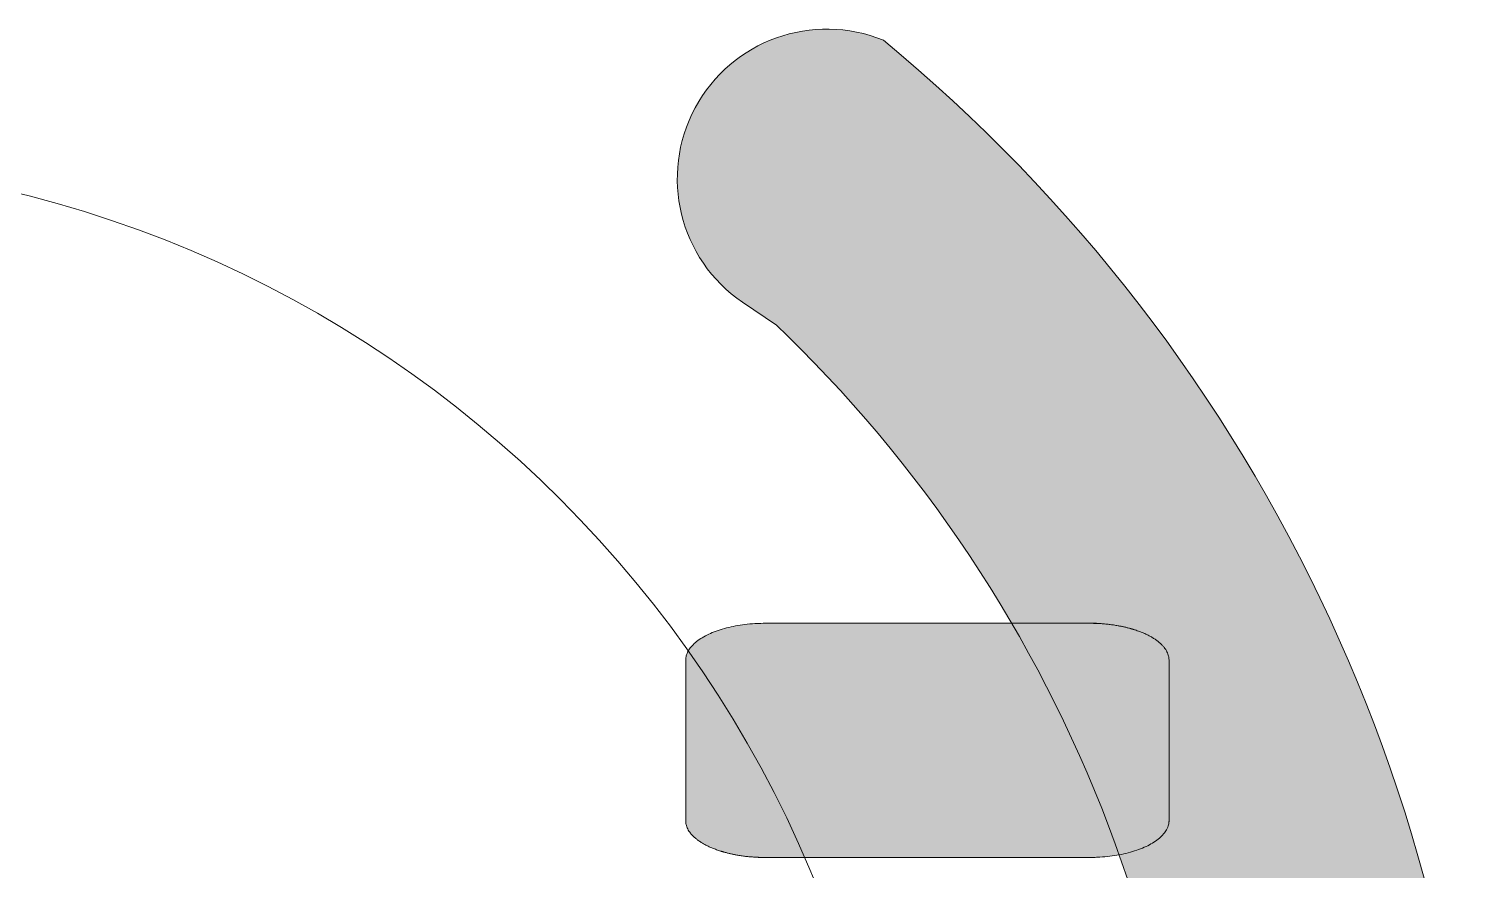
# Model space of a CAD drawing. Header units: metres. Extents: x 512 to 829, y -209 to 245.
# Drawn here: x 728.9843 to 729.2398, y -76.4949 to -76.347 of the extents above; entities that cross this region are included whole.
import ezdxf

# ---------------------------------------------------------------- set-up
doc = ezdxf.new("R2010")
doc.units = ezdxf.units.M
doc.header["$LTSCALE"] = 0.508
doc.layers.add('None', color=7, linetype='Continuous', lineweight=5)

msp = doc.modelspace()

# ---------------------------------------------------------------- hatches: boundary and pattern name
at = {"layer": 'None', "linetype": 'Continuous', "lineweight": 0}
h = msp.add_hatch(color=253, dxfattribs=at)
edge = h.paths.add_edge_path()
edge.add_arc((729.1245898182173, -76.3733199384825), 0.02631001257014599, 151.7176080550565, 235.6582726372639, ccw=False)
edge.add_arc((729.1245866397264, -76.37332192253189), 0.02630815379662751, 67.76075311907198, 151.7105229499699, ccw=False)
edge.add_line((729.1345436158067, -76.3489707914797), (729.1376486158067, -76.3515717914797))
edge.add_line((729.1376486158067, -76.35157179147961), (729.1407176158067, -76.35421579147962))
edge.add_line((729.1407176158067, -76.35421579147965), (729.1437466158067, -76.35690079147965))
edge.add_line((729.1437466158067, -76.35690079147969), (729.1467326158066, -76.3596227914797))
edge.add_line((729.1467326158066, -76.35962279147964), (729.1496896158067, -76.36239279147964))
edge.add_line((729.1496896158067, -76.36239279147969), (729.1526066158067, -76.3652057914797))
edge.add_line((729.1526066158067, -76.36520579147964), (729.1554786158067, -76.36805279147964))
edge.add_line((729.1554786158067, -76.36805279147961), (729.1583156158067, -76.37094479147962))
edge.add_line((729.1583156158067, -76.3709447914797), (729.1611086158067, -76.3738737914797))
edge.add_line((729.1611086158066, -76.3738737914797), (729.1638566158066, -76.37683579147969))
edge.add_line((729.1638566158067, -76.3768357914796), (729.1665706158067, -76.37984479147961))
edge.add_line((729.1665706158067, -76.37984479147963), (729.1692426158066, -76.38289279147962))
edge.add_line((729.1692426158066, -76.38289279147966), (729.1718656158066, -76.38596879147966))
edge.add_line((729.1718656158066, -76.38596879147963), (729.1744476158066, -76.38908579147963))
edge.add_line((729.1744476158067, -76.38908579147972), (729.1769886158066, -76.39224079147974))
edge.add_line((729.1769886158066, -76.39224079147971), (729.1794856158066, -76.3954327914797))
edge.add_line((729.1794856158067, -76.39543279147972), (729.1819306158067, -76.39864979147973))
edge.add_line((729.1819306158067, -76.39864979147967), (729.1843366158066, -76.40190679147966))
edge.add_line((729.1843366158066, -76.40190679147963), (729.1866976158066, -76.40520079147963))
edge.add_line((729.1866976158067, -76.40520079147961), (729.1890126158066, -76.4085257914796))
edge.add_line((729.1890126158066, -76.40852579147963), (729.1912776158066, -76.41188179147963))
edge.add_line((729.1912776158067, -76.41188179147969), (729.1934946158067, -76.41526479147969))
edge.add_line((729.1934946158067, -76.41526479147967), (729.1956656158067, -76.41868079147967))
edge.add_line((729.1956656158067, -76.41868079147969), (729.1977866158066, -76.4221217914797))
edge.add_line((729.1977866158066, -76.42212179147964), (729.1998656158066, -76.42560479147963))
edge.add_line((729.1998656158066, -76.42560479147971), (729.2018896158066, -76.42910679147973))
edge.add_line((729.2018896158066, -76.42910679147963), (729.2038686158066, -76.43264079147963))
edge.add_line((729.2038686158066, -76.43264079147968), (729.2057976158067, -76.43620679147969))
edge.add_line((729.2057976158067, -76.43620679147966), (729.2076716158067, -76.43978679147965))
edge.add_line((729.2076716158067, -76.43978679147972), (729.2094966158066, -76.44339479147973))
edge.add_line((729.2094966158066, -76.4433947914797), (729.2112756158066, -76.44703679147969))
edge.add_line((729.2112756158067, -76.44703679147972), (729.2130016158067, -76.45070179147973))
edge.add_line((729.2130016158067, -76.45070179147967), (729.2146756158066, -76.45438579147967))
edge.add_line((729.2146756158066, -76.4543857914797), (729.2162956158066, -76.4580917914797))
edge.add_line((729.2162956158066, -76.45809179147966), (729.2178656158067, -76.46181979147966))
edge.add_line((729.2178656158067, -76.46181979147968), (729.2193876158067, -76.46558179147968))
edge.add_line((729.2193876158067, -76.46558179147962), (729.2208526158067, -76.46935679147961))
edge.add_line((729.2208526158066, -76.46935679147964), (729.2222636158066, -76.47314579147965))
edge.add_line((729.2222636158067, -76.47314579147962), (729.2236246158067, -76.47696279147962))
edge.add_line((729.2236246158067, -76.47696279147965), (729.2249316158067, -76.48079679147966))
edge.add_line((729.2249316158067, -76.48079679147963), (729.2261806158067, -76.48463979147962))
edge.add_line((729.2261806158067, -76.48463979147971), (729.2273816158067, -76.48851079147971))
edge.add_line((729.2273816158066, -76.48851079147971), (729.2285246158066, -76.49239479147971))
edge.add_line((729.2285246158067, -76.49239479147968), (729.2296146158067, -76.49629079147968))
edge.add_line((729.2296146158067, -76.49629079147962), (729.2306506158067, -76.50020979147963))
edge.add_line((729.2306506158067, -76.50020979147962), (729.2316296158067, -76.50413079147962))
edge.add_line((729.2316296158067, -76.50413079147972), (729.2325546158067, -76.50806979147973))
edge.add_line((729.2325546158066, -76.50806979147967), (729.2334266158066, -76.51202879147968))
edge.add_line((729.2334266158067, -76.51202879147968), (729.2342396158067, -76.51598779147966))
edge.add_line((729.2342396158067, -76.51598779147969), (729.2349996158067, -76.5199637914797))
edge.add_line((729.2349996158066, -76.51996379147965), (729.2357046158066, -76.52395779147965))
edge.add_line((729.2357046158066, -76.52395779147969), (729.2363516158066, -76.5279497914797))
edge.add_line((729.2363516158066, -76.52794979147973), (729.2369446158066, -76.53195679147973))
edge.add_line((729.2369446158067, -76.53195679147973), (729.2374796158067, -76.53596679147972))
edge.add_line((729.2374796158067, -76.53596679147972), (729.2379606158067, -76.53999079147972))
edge.add_line((729.2379606158066, -76.53999079147968), (729.2383836158066, -76.54401979147968))
edge.add_line((729.2383836158067, -76.54401979147963), (729.2387516158067, -76.54804879147963))
edge.add_line((729.2387516158067, -76.54804879147969), (729.2390616158067, -76.5520817914797))
edge.add_line((729.2390616158067, -76.55208179147962), (729.2393166158067, -76.55612679147961))
edge.add_line((729.2393166158066, -76.55612679147964), (729.2395136158066, -76.56017379147963))
edge.add_line((729.2395136158067, -76.56017379147966), (729.2396546158067, -76.56420779147965))
edge.add_line((729.2396546158067, -76.5642077914797), (729.2397406158067, -76.56825779147971))
edge.add_line((729.2397406158067, -76.56825779147971), (729.2397686158067, -76.57230879147971))
edge.add_line((729.2397686158066, -76.57230879147971), (729.2397406158066, -76.5763597914797))
edge.add_line((729.2397406158067, -76.57635979147972), (729.2396546158067, -76.58040879147971))
edge.add_line((729.2396546158067, -76.58040879147961), (729.2395136158067, -76.58444379147963))
edge.add_line((729.2395136158067, -76.58444379147966), (729.2393166158067, -76.58849079147964))
edge.add_line((729.2393166158066, -76.58849079147967), (729.2390616158066, -76.59253379147967))
edge.add_line((729.2390616158067, -76.5925337914797), (729.2387516158067, -76.5965687914797))
edge.add_line((729.2387516158067, -76.59656879147974), (729.2383836158067, -76.60059779147974))
edge.add_line((729.2383836158067, -76.60059779147969), (729.2379606158067, -76.60462379147968))
edge.add_line((729.2379606158066, -76.60462379147964), (729.2374806158066, -76.60864979147964))
edge.add_line((729.2374806158067, -76.6086497914797), (729.2369436158067, -76.61266379147972))
edge.add_line((729.2369436158067, -76.61266379147969), (729.2363526158067, -76.6166587914797))
edge.add_line((729.2363526158067, -76.61665879147972), (729.2357056158068, -76.62065579147972))
edge.add_line((729.2357056158066, -76.62065579147963), (729.2349996158066, -76.62465279147962))
edge.add_line((729.2349996158066, -76.62465279147966), (729.2342396158066, -76.62862979147968))
edge.add_line((729.2342396158067, -76.62862979147974), (729.2334256158067, -76.63258979147973))
edge.add_line((729.2334256158067, -76.63258979147963), (729.2325566158067, -76.63653879147964))
edge.add_line((729.2325566158066, -76.63653879147967), (729.2316306158067, -76.64048679147966))
edge.add_line((729.2316306158067, -76.6404867914797), (729.2306486158067, -76.6444157914797))
edge.add_line((729.2306486158067, -76.64441579147967), (729.2296146158067, -76.64832579147968))
edge.add_line((729.2296146158067, -76.64832579147969), (729.2285246158067, -76.65222179147969))
edge.add_line((729.2285246158067, -76.65222179147963), (729.2273816158067, -76.65610579147963))
edge.add_line((729.2273816158066, -76.65610579147972), (729.2261806158066, -76.65997679147972))
edge.add_line((729.2261806158067, -76.65997679147972), (729.2249316158067, -76.66381979147971))
edge.add_line((729.2249316158067, -76.66381979147968), (729.2236246158067, -76.66765379147968))
edge.add_line((729.2236246158067, -76.66765379147967), (729.2222656158067, -76.67146679147967))
edge.add_line((729.2222656158067, -76.6714667914797), (729.2208536158067, -76.67525979147969))
edge.add_line((729.2208536158066, -76.67525979147968), (729.2193856158066, -76.67903979147968))
edge.add_line((729.2193856158067, -76.67903979147968), (729.2178686158067, -76.6827887914797))
edge.add_line((729.2178686158067, -76.68278879147965), (729.2163006158066, -76.68651479147965))
edge.add_line((729.2163006158066, -76.68651479147968), (729.2146776158066, -76.69022679147969))
edge.add_line((729.2146776158066, -76.69022679147963), (729.2130036158067, -76.69391079147962))
edge.add_line((729.2130036158067, -76.69391079147965), (729.2112776158067, -76.69757579147966))
edge.add_line((729.2112776158067, -76.69757579147972), (729.2094976158066, -76.70121879147972))
edge.add_line((729.2094976158066, -76.70121879147973), (729.2076756158067, -76.70482279147974))
edge.add_line((729.2076756158067, -76.70482279147973), (729.2057956158067, -76.70841479147973))
edge.add_line((729.2057956158067, -76.70841479147964), (729.2038636158067, -76.71198279147964))
edge.add_line((729.2038636158067, -76.71198279147973), (729.2018896158066, -76.71550879147972))
edge.add_line((729.2018896158066, -76.71550879147969), (729.1998686158066, -76.7190047914797))
edge.add_line((729.1998686158066, -76.71900479147973), (729.1977906158066, -76.72248779147972))
edge.add_line((729.1977906158066, -76.7224877914797), (729.1956666158067, -76.72593479147969))
edge.add_line((729.1956666158067, -76.72593479147963), (729.1934956158067, -76.72935079147963))
edge.add_line((729.1934956158067, -76.72935079147965), (729.1912756158067, -76.73273879147965))
edge.add_line((729.1912756158067, -76.73273879147973), (729.1890096158068, -76.73609379147973))
edge.add_line((729.1890096158066, -76.73609379147968), (729.1866986158067, -76.73941279147968))
edge.add_line((729.1866986158067, -76.73941279147971), (729.1843416158067, -76.7427017914797))
edge.add_line((729.1843416158067, -76.7427017914797), (729.1819366158068, -76.74595879147972))
edge.add_line((729.1819366158066, -76.74595879147967), (729.1794886158067, -76.74917979147966))
edge.add_line((729.1794886158067, -76.74917979147972), (729.1769886158066, -76.75237579147972))
edge.add_line((729.1769886158066, -76.75237579147972), (729.1744516158067, -76.75552479147971))
edge.add_line((729.1744516158067, -76.75552479147973), (729.1718726158067, -76.75863879147974))
edge.add_line((729.1718726158067, -76.75863879147971), (729.1692426158068, -76.76172379147971))
edge.add_line((729.1692426158066, -76.76172379147965), (729.1665746158067, -76.76476679147964))
edge.add_line((729.1665746158067, -76.7647667914797), (729.1638636158067, -76.7677717914797))
edge.add_line((729.1638636158067, -76.76777179147973), (729.1611106158067, -76.77073979147973))
edge.add_line((729.1611106158067, -76.77073979147963), (729.1583166158067, -76.77366979147963))
edge.add_line((729.1583166158066, -76.77366979147973), (729.1554796158066, -76.77656179147972))
edge.add_line((729.1554796158066, -76.77656179147971), (729.1526076158066, -76.77940879147971))
edge.add_line((729.1526076158067, -76.77940879147968), (729.1496906158067, -76.78222179147969))
edge.add_line((729.1496906158067, -76.78222179147963), (729.1467336158066, -76.78499179147963))
edge.add_line((729.1467336158066, -76.78499179147968), (729.1437516158067, -76.78771079147968))
edge.add_line((729.1437516158067, -76.78771079147964), (729.1407196158067, -76.79039879147963))
edge.add_line((729.1407196158067, -76.79039879147967), (729.1376476158067, -76.79304479147967))
edge.add_line((729.1376476158066, -76.7930447914797), (729.1345496158066, -76.7956397914797))
edge.add_arc((729.1245922515816, -76.7712897423529), 0.0263072992682369, -151.712197249506, -67.75907881954078, ccw=False)
edge.add_arc((729.1245924662818, -76.77128982811041), 0.02630744768851916, 124.33670262321169, 208.2874166844701, ccw=False)
edge.add_line((729.1097536158067, -76.74956679147965), (729.1157246158067, -76.74618479147966))
edge.add_line((729.1157246158067, -76.74618479147966), (729.1150106158067, -76.74619679147966))
edge.add_line((729.1150106158067, -76.74619679147963), (729.1152436158067, -76.74597879147963))
edge.add_line((729.1152436158067, -76.74597879147973), (729.1176516158066, -76.74365679147974))
edge.add_line((729.1176516158066, -76.74365679147968), (729.1200306158066, -76.74129779147968))
edge.add_line((729.1200306158066, -76.74129779147972), (729.1223756158066, -76.73890779147973))
edge.add_line((729.1223756158066, -76.73890779147973), (729.1246876158066, -76.73648379147974))
edge.add_line((729.1246876158067, -76.73648379147971), (729.1269706158067, -76.73402279147972))
edge.add_line((729.1269706158066, -76.73402279147967), (729.1292126158066, -76.73153779147967))
edge.add_line((729.1292126158066, -76.7315377914797), (729.1314176158066, -76.7290217914797))
edge.add_line((729.1314176158066, -76.72902179147968), (729.1335916158066, -76.72647179147968))
edge.add_line((729.1335916158066, -76.72647179147964), (729.1357276158066, -76.72389279147964))
edge.add_line((729.1357276158067, -76.72389279147967), (729.1378276158067, -76.72128679147967))
edge.add_line((729.1378276158067, -76.72128679147966), (729.1398916158067, -76.71864779147967))
edge.add_line((729.1398916158066, -76.71864779147973), (729.1419196158066, -76.71597979147973))
edge.add_line((729.1419196158066, -76.71597979147964), (729.1439076158066, -76.71328779147964))
edge.add_line((729.1439076158067, -76.71328779147973), (729.1458596158067, -76.71056379147973))
edge.add_line((729.1458596158067, -76.71056379147967), (729.1477736158067, -76.70781379147968))
edge.add_line((729.1477736158066, -76.70781379147968), (729.1496456158067, -76.70504279147967))
edge.add_line((729.1496456158067, -76.70504279147963), (729.1514836158067, -76.70223779147963))
edge.add_line((729.1514836158067, -76.70223779147966), (729.1532816158067, -76.69940879147967))
edge.add_line((729.1532816158067, -76.69940879147964), (729.1550356158067, -76.69656279147964))
edge.add_line((729.1550356158067, -76.69656279147966), (729.1567536158067, -76.69368279147967))
edge.add_line((729.1567536158067, -76.69368279147966), (729.1584296158067, -76.69078279147965))
edge.add_line((729.1584296158067, -76.6907827914797), (729.1600636158066, -76.6878647914797))
edge.add_line((729.1600636158066, -76.68786479147968), (729.1616596158066, -76.6849167914797))
edge.add_line((729.1616596158067, -76.68491679147974), (729.1632126158066, -76.68194979147972))
edge.add_line((729.1632126158066, -76.68194979147972), (729.1647226158066, -76.67896379147972))
edge.add_line((729.1647226158067, -76.67896379147965), (729.1661956158067, -76.67594779147966))
edge.add_line((729.1661956158066, -76.67594779147964), (729.1676236158066, -76.67291579147964))
edge.add_line((729.1676236158066, -76.67291579147968), (729.1690086158067, -76.66986779147969))
edge.add_line((729.1690086158067, -76.66986779147965), (729.1703496158067, -76.66680179147964))
edge.add_line((729.1703496158067, -76.66680179147966), (729.1716486158067, -76.66371379147965))
edge.add_line((729.1716486158067, -76.66371379147972), (729.1729046158067, -76.66061079147974))
edge.add_line((729.1729046158066, -76.66061079147971), (729.1741176158066, -76.6574867914797))
edge.add_line((729.1741176158066, -76.65748679147964), (729.1752846158066, -76.65435079147964))
edge.add_line((729.1752846158066, -76.65435079147971), (729.1764106158066, -76.65119279147972))
edge.add_line((729.1764106158066, -76.65119279147973), (729.1774906158066, -76.64802479147973))
edge.add_line((729.1774906158066, -76.64802479147966), (729.1785256158066, -76.64484079147967))
edge.add_line((729.1785256158066, -76.64484079147974), (729.1795186158066, -76.64163879147974))
edge.add_line((729.1795186158066, -76.64163879147964), (729.1804636158066, -76.63842779147964))
edge.add_line((729.1804636158066, -76.63842779147967), (729.1813676158066, -76.63519779147967))
edge.add_line((729.1813676158067, -76.63519779147964), (729.1822236158067, -76.63196179147964))
edge.add_line((729.1822236158066, -76.63196179147963), (729.1830346158066, -76.62871579147964))
edge.add_line((729.1830346158067, -76.62871579147964), (729.1837986158067, -76.62545679147962))
edge.add_line((729.1837986158066, -76.62545679147968), (729.1845196158066, -76.62218279147969))
edge.add_line((729.1845196158067, -76.62218279147964), (729.1851936158067, -76.61890279147963))
edge.add_line((729.1851936158066, -76.61890279147963), (729.1858226158066, -76.61561179147964))
edge.add_line((729.1858226158066, -76.61561179147964), (729.1864056158066, -76.61231179147964))
edge.add_line((729.1864056158066, -76.61231179147967), (729.1869406158066, -76.60900479147969))
edge.add_line((729.1869406158066, -76.60900479147972), (729.1874316158066, -76.60568979147972))
edge.add_line((729.1874316158066, -76.60568979147968), (729.1878746158067, -76.60237479147968))
edge.add_line((729.1878746158067, -76.60237479147963), (729.1882706158067, -76.59905179147964))
edge.add_line((729.1882706158067, -76.59905179147972), (729.1886216158067, -76.59571079147972))
edge.add_line((729.1886216158067, -76.59571079147963), (729.1889266158067, -76.59237979147964))
edge.add_line((729.1889266158066, -76.59237979147963), (729.1891826158067, -76.58904479147962))
edge.add_line((729.1891826158067, -76.58904479147964), (729.1893936158067, -76.58570179147964))
edge.add_line((729.1893936158067, -76.58570179147966), (729.1895556158067, -76.58235479147967))
edge.add_line((729.1895556158066, -76.5823547914797), (729.1896736158067, -76.57900479147969))
edge.add_line((729.1896736158067, -76.57900479147963), (729.1897446158067, -76.57565579147963))
edge.add_line((729.1897446158066, -76.57565579147968), (729.1897676158067, -76.57230879147968))
edge.add_line((729.1897676158067, -76.57230879147971), (729.1897446158066, -76.56896179147971))
edge.add_line((729.1897446158066, -76.56896179147964), (729.1896736158066, -76.56561179147965))
edge.add_line((729.1896736158067, -76.56561179147968), (729.1895556158066, -76.56226279147968))
edge.add_line((729.1895556158066, -76.56226279147972), (729.1893936158066, -76.55891579147972))
edge.add_line((729.1893936158067, -76.55891579147965), (729.1891826158067, -76.55557079147965))
edge.add_line((729.1891826158067, -76.55557079147968), (729.1889266158066, -76.55223879147968))
edge.add_line((729.1889266158066, -76.55223879147968), (729.1886216158066, -76.54890479147969))
edge.add_line((729.1886216158067, -76.54890479147969), (729.1882716158067, -76.5455687914797))
edge.add_line((729.1882716158067, -76.5455687914797), (729.1878736158067, -76.5422407914797))
edge.add_line((729.1878736158067, -76.54224079147968), (729.1874306158066, -76.53892279147968))
edge.add_line((729.1874306158066, -76.53892279147965), (729.1869406158066, -76.53560979147964))
edge.add_line((729.1869406158066, -76.53560979147971), (729.1864046158066, -76.53230379147972))
edge.add_line((729.1864046158066, -76.53230379147965), (729.1858226158066, -76.52900379147965))
edge.add_line((729.1858226158066, -76.52900379147968), (729.1851926158066, -76.5257107914797))
edge.add_line((729.1851926158066, -76.5257107914797), (729.1845206158066, -76.5224357914797))
edge.add_line((729.1845206158067, -76.52243579147967), (729.1837996158067, -76.51916279147966))
edge.add_line((729.1837996158067, -76.51916279147963), (729.1830336158067, -76.51590279147963))
edge.add_line((729.1830336158066, -76.51590279147968), (729.1822236158066, -76.51265579147967))
edge.add_line((729.1822236158066, -76.51265579147969), (729.1813666158066, -76.50941679147968))
edge.add_line((729.1813666158066, -76.50941679147968), (729.1804636158066, -76.50618879147967))
edge.add_line((729.1804636158066, -76.50618879147964), (729.1795186158066, -76.50297779147965))
edge.add_line((729.1795186158066, -76.50297779147968), (729.1785256158066, -76.49977579147968))
edge.add_line((729.1785256158066, -76.49977579147969), (729.1774906158066, -76.4965917914797))
edge.add_line((729.1774906158066, -76.49659179147966), (729.1764116158066, -76.49342679147966))
edge.add_line((729.1764116158066, -76.49342679147969), (729.1752856158066, -76.4902677914797))
edge.add_line((729.1752856158066, -76.49026779147971), (729.1741156158066, -76.48712679147971))
edge.add_line((729.1741156158066, -76.48712679147968), (729.1729036158066, -76.48400379147967))
edge.add_line((729.1729036158067, -76.48400379147972), (729.1716476158067, -76.48089979147973))
edge.add_line((729.1716476158067, -76.48089979147971), (729.1703466158067, -76.47780879147972))
edge.add_line((729.1703466158067, -76.47780879147967), (729.1690056158067, -76.47474279147967))
edge.add_line((729.1690056158067, -76.47474279147968), (729.1676216158066, -76.47169679147969))
edge.add_line((729.1676216158066, -76.47169679147964), (729.1661926158066, -76.46866179147963))
edge.add_line((729.1661926158066, -76.46866179147969), (729.1647226158066, -76.4656527914797))
edge.add_line((729.1647226158067, -76.46565279147967), (729.1632116158066, -76.46266579147967))
edge.add_line((729.1632116158066, -76.46266579147971), (729.1616576158066, -76.4596967914797))
edge.add_line((729.1616576158067, -76.4596967914797), (729.1600646158067, -76.45675179147972))
edge.add_line((729.1600646158066, -76.45675179147963), (729.1584296158067, -76.45383279147963))
edge.add_line((729.1584296158067, -76.45383279147961), (729.1567516158067, -76.45092879147961))
edge.add_line((729.1567516158067, -76.45092879147967), (729.1550356158067, -76.44805479147968))
edge.add_line((729.1550356158067, -76.44805479147965), (729.1532826158067, -76.44520979147964))
edge.add_line((729.1532826158067, -76.44520979147967), (729.1514836158067, -76.44237879147965))
edge.add_line((729.1514836158067, -76.44237879147965), (729.1496436158067, -76.43957179147965))
edge.add_line((729.1496436158067, -76.4395717914797), (729.1477716158066, -76.4367977914797))
edge.add_line((729.1477716158066, -76.43679779147965), (729.1458596158067, -76.43405079147965))
edge.add_line((729.1458596158067, -76.43405079147965), (729.1439066158067, -76.43132679147965))
edge.add_line((729.1439066158067, -76.4313267914797), (729.1419166158067, -76.4286327914797))
edge.add_line((729.1419166158066, -76.42863279147969), (729.1398886158066, -76.42596479147969))
edge.add_line((729.1398886158066, -76.42596479147971), (729.1378256158066, -76.42332679147972))
edge.add_line((729.1378256158066, -76.42332679147967), (729.1357226158066, -76.42071679147966))
edge.add_line((729.1357226158067, -76.42071679147966), (729.1335886158067, -76.41813979147966))
edge.add_line((729.1335886158066, -76.41813979147969), (729.1314186158066, -76.41559579147969))
edge.add_line((729.1314186158066, -76.41559579147963), (729.1292056158067, -76.41307079147963))
edge.add_line((729.1292056158067, -76.41307079147964), (729.1269636158066, -76.41058479147965))
edge.add_line((729.1269636158066, -76.41058479147966), (729.1246866158066, -76.40813079147966))
edge.add_line((729.1246866158067, -76.40813079147972), (729.1223746158067, -76.40570679147973))
edge.add_line((729.1223746158066, -76.4057067914797), (729.1200296158066, -76.40331679147971))
edge.add_line((729.1200296158066, -76.40331679147971), (729.1176506158066, -76.4009577914797))
edge.add_line((729.1176506158066, -76.40095779147964), (729.1156956158067, -76.39907279147965))
edge.add_line((729.1156956158067, -76.39907279147963), (729.1097476158067, -76.39504379147962))
edge.add_line((729.1097476158067, -76.39504379147968), (729.1097476158067, -76.39504379147968))
for color, points in [(9, [(729.1353446158066, -76.3596407914797), (729.1368328970567, -76.36150114304212), (729.1382977408067, -76.36333219772962), (729.1397391470566, -76.3651339555422), (729.1411571158067, -76.36690641647965), (729.1425516470566, -76.36864958054218), (729.1439227408066, -76.37036344772969), (729.1452703970567, -76.37204801804216), (729.1465946158066, -76.37370329147961), (729.1478953970567, -76.37532926804215), (729.1491727408066, -76.37692594772966), (729.1504266470566, -76.37849333054214), (729.1516571158066, -76.38003141647971), (729.1528641470567, -76.38154020554214), (729.1540477408066, -76.38301969772965), (729.1552078970567, -76.38446989304214), (729.1563446158067, -76.38589079147971), (729.1574578970567, -76.38728239304214), (729.1585477408066, -76.38864469772966), (729.1596141470567, -76.38997770554215), (729.1606571158067, -76.39128141647961), (729.1616766470567, -76.39255583054216), (729.1626727408067, -76.39380094772969), (729.1636453970567, -76.39501676804218), (729.1645946158067, -76.39620329147965), (729.1655203970566, -76.3973605180422), (729.1664227408066, -76.39848844772962), (729.1673016470567, -76.39958708054212), (729.1681571158067, -76.4006564164797), (729.1689891470567, -76.40169645554215), (729.1697977408066, -76.40270719772968), (729.1705828970566, -76.40368864304219), (729.1713446158067, -76.40464079147966), (729.1720828970566, -76.40556364304211), (729.1727977408067, -76.40645719772965), (729.1734891470567, -76.40732145554216), (729.1741571158067, -76.40815641647964), (729.1748016470567, -76.40896208054221), (729.1754227408067, -76.40973844772964), (729.1760203970566, -76.41048551804215), (729.1765946158066, -76.41120329147964), (729.1771453970566, -76.41189176804221), (729.1776727408067, -76.41255094772964), (729.1781766470567, -76.41318083054216), (729.1786571158067, -76.41378141647965), (729.1791141470567, -76.41435270554211), (729.1795477408067, -76.41489469772966), (729.1799578970566, -76.41540739304219), (729.1803446158067, -76.41589079147968), (729.1807078970567, -76.41634489304215), (729.1810477408067, -76.4167696977297), (729.1813641470567, -76.41716520554212), (729.1816571158066, -76.41753141647962), (729.1819266470567, -76.4178683305422), (729.1821727408067, -76.41817594772965), (729.1823953970567, -76.41845426804218), (729.1825946158067, -76.41870329147969), (729.1827703970566, -76.41892301804216), (729.1829227408067, -76.41911344772961), (729.1830516470567, -76.41927458054215), (729.1831571158067, -76.41940641647966), (729.1832391470566, -76.41950895554214), (729.1832977408067, -76.41958219772971), (729.1833328970566, -76.41962614304214), (729.1833446158066, -76.41964079147965), (729.1833494986191, -76.4196527543703), (729.1833641470566, -76.41968864304215), (729.1833885611192, -76.4197484574953), (729.1834227408067, -76.41983219772965), (729.1834666861191, -76.4199398637453), (729.1835203970567, -76.42007145554214), (729.1835838736191, -76.4202269731203), (729.1836571158067, -76.42040641647964), (729.1837401236191, -76.42060978562029), (729.1838328970566, -76.42083708054213), (729.1839354361191, -76.42108830124528), (729.1840477408067, -76.42136344772962), (729.1841698111192, -76.42166251999527), (729.1843016470566, -76.42198551804222), (729.1844432486191, -76.42233244187025), (729.1845946158066, -76.4227032914797), (729.1847557486192, -76.42309806687024), (729.1849266470566, -76.42351676804219), (729.1851073111192, -76.42395939499534), (729.1852977408066, -76.42442594772967), (729.1854979361192, -76.42491642624532), (729.1857078970567, -76.42543083054215), (729.1859276236191, -76.4259691606203), (729.1861571158066, -76.42653141647963), (729.1863963736191, -76.42711759812028), (729.1866453970566, -76.42772770554222), (729.1869041861191, -76.42836173874525), (729.1871727408067, -76.4290196977297), (729.1874510611192, -76.42970158249534), (729.1877391470566, -76.43040739304217), (729.1880369986192, -76.43113712937031), (729.1883446158066, -76.43189079147965), (729.1886619986192, -76.43266837937028), (729.1889891470566, -76.43346989304212), (729.1893260611191, -76.43429533249525), (729.1896727408066, -76.4351446977297), (729.1900291861192, -76.43601798874533), (729.1903953970567, -76.43691520554216), (729.1907713736191, -76.4378363481203), (729.1911571158066, -76.43878141647963), (729.1915526236191, -76.43975041062026), (729.1919578970567, -76.4407433305422), (729.1923729361191, -76.44176017624534), (729.1927977408067, -76.44280094772967), (729.1932323111191, -76.4438656449953), (729.1936766470567, -76.44495426804212), (729.1941307486192, -76.44606681687026), (729.1945946158066, -76.4472032914797), (729.1950682486191, -76.44836369187033), (729.1955516470566, -76.44954801804215), (729.1960448111191, -76.45075626999528), (729.1965477408066, -76.45198844772972), (729.1970604361192, -76.45324455124535), (729.1975828970567, -76.45452458054217), (729.1981151236191, -76.4558285356203), (729.1986571158067, -76.45715641647962), (729.1992088736191, -76.45850822312025), (729.1997703970567, -76.45988395554218), (729.2003416861191, -76.46128361374531), (729.2009227408066, -76.46270719772963), (729.2015135611191, -76.46415470749525), (729.2021141470567, -76.46562614304219), (729.2027244986192, -76.46712150437031), (729.2033446158066, -76.46864079147963), (729.203966734459, -76.47016724643572), (729.204583090416, -76.47168411130394), (729.2051936836777, -76.47319138608418), (729.2057985142442, -76.47468907077655), (729.2063975821153, -76.47617716538105), (729.206990887291, -76.47765566989767), (729.2075784297715, -76.47912458432631), (729.2081602095567, -76.4805839086672), (729.2087362266465, -76.4820336429201), (729.209306481041, -76.48347378708513), (729.2098709727403, -76.48490434116229), (729.2104297017441, -76.48632530515158), (729.2109826680528, -76.48773667905289), (729.211529871666, -76.48913846286644), (729.212071312584, -76.490530656592), (729.2126069908066, -76.4919132602297), (729.2131369063341, -76.49328627377952), (729.213661059166, -76.49464969724136), (729.2141794493027, -76.49600353061544), (729.2146920767442, -76.49734777390154), (729.2151989414903, -76.49868242709977), (729.215700043541, -76.50000749021012), (729.2161953828966, -76.50132296323261), (729.2166849595567, -76.50262884616711), (729.2171687735215, -76.50392513901386), (729.217646824791, -76.50521184177262), (729.2181191133652, -76.50648895444351), (729.2185856392441, -76.50775647702653), (729.2190464024277, -76.50901440952168), (729.2195014029161, -76.51026275192885), (729.219950640709, -76.51150150424826), (729.2203941158067, -76.51273066647968), (729.220831828209, -76.51395023862324), (729.2212637779161, -76.51516022067892), (729.2216899649278, -76.51636061264662), (729.2221103892441, -76.51755141452657), (729.2225250508652, -76.51873262631852), (729.222933949791, -76.51990424802261), (729.2233370860215, -76.52106627963883), (729.2237344595567, -76.52221872116718), (729.2241260703966, -76.52336157260766), (729.224511918541, -76.52449483396015), (729.2248920039902, -76.52561850522477), (729.2252663267442, -76.52673258640152), (729.2256348868027, -76.5278370774904), (729.225997684166, -76.52893197849141), (729.226354718834, -76.53001728940444), (729.2267059908066, -76.53109301022971), (729.227051500084, -76.532159140967), (729.227391246666, -76.53321568161641), (729.2277252305528, -76.53426263217796), (729.2280534517441, -76.53529999265152), (729.2283759102403, -76.53632776303732), (729.228692606041, -76.53734594333514), (729.2290035391466, -76.53835453354509), (729.2293087095567, -76.53935353366717), (729.2296081172715, -76.54034294370138), (729.2299017622911, -76.5413227636476), (729.2301896446153, -76.54229299350607), (729.2304717642442, -76.54325363327655), (729.2307481211777, -76.54420468295916), (729.231018715416, -76.5451461425539), (729.231283546959, -76.54607801206078), (729.2315426158067, -76.54700029147966), (729.2317923445664, -76.54790960727553), (729.2320291558457, -76.54880258591322), (729.2322530496446, -76.54967922739274), (729.2324640259629, -76.5505395317141), (729.2326620848008, -76.55138349887716), (729.2328472261582, -76.55221112888205), (729.2330194500352, -76.55302242172866), (729.2331787564317, -76.5538173774172), (729.2333251453476, -76.55459599594747), (729.2334586167832, -76.55535827731956), (729.2335791707383, -76.55610422153336), (729.233686807213, -76.55683382858899), (729.233781526207, -76.55754709848645), (729.2338633277208, -76.55824403122574), (729.2339322117539, -76.55892462680686), (729.2339881783066, -76.55958888522969), (729.234031227379, -76.56023680649434), (729.2340613589707, -76.56086839060072), (729.2340785730821, -76.56148363754903), (729.2340828697129, -76.56208254733906), (729.2340742488633, -76.56266511997092), (729.2340527105332, -76.56323135544449), (729.2340182547227, -76.56378125376), (729.2339708814317, -76.56431481491722), (729.2339105906602, -76.56483203891617), (729.2338373824082, -76.56533292575705), (729.2337512566758, -76.56581747543964), (729.233652213463, -76.56628568796407), (729.2335402527696, -76.56673756333021), (729.2334153745958, -76.56717310153829), (729.2332775789414, -76.56759230258808), (729.2331268658066, -76.5679951664797), (729.2329632351914, -76.56838169321304), (729.2327866870958, -76.5687518827882), (729.2325972215195, -76.5691057352052), (729.2323948384629, -76.56944325046402), (729.2321795379258, -76.56976442856467), (729.2319513199083, -76.57006926950703), (729.2317101844102, -76.57035777329122), (729.2314561314316, -76.57062993991713), (729.2311891609727, -76.57088576938497), (729.2309092730333, -76.57112526169453), (729.2306164676133, -76.57134841684592), (729.2303107447129, -76.57155523483902), (729.229992104332, -76.57174571567396), (729.2296605464708, -76.57191985935071), (729.2293160711289, -76.5720776658693), (729.2289586783066, -76.57221913522972), (729.2285883680039, -76.57234426743184), (729.2282051402208, -76.5724530624758), (729.2278089949571, -76.57254552036147), (729.227399932213, -76.57262164108909), (729.2269779519883, -76.57268142465841), (729.2265430542832, -76.57272487106957), (729.2260952390977, -76.57275198032244), (729.2256345064317, -76.57276275241713), (729.2251608562851, -76.57275718735366), (729.2246742886582, -76.57273528513201), (729.2241748035508, -76.57269704575208), (729.2236624009629, -76.57264246921409), (729.2231370808945, -76.57257155551781), (729.2225988433457, -76.57248430466325), (729.2220476883165, -76.57238071665051), (729.2214836158066, -76.57226079147972), (729.220917541832, -76.5721286718508), (729.2203603824082, -76.57198850046404), (729.2198121375352, -76.57184027731955), (729.2192728072129, -76.57168400241721), (729.2187423914414, -76.57151967575703), (729.2182208902207, -76.571347297339), (729.2177083035508, -76.57116686716324), (729.2172046314316, -76.57097838522964), (729.2167098738634, -76.5707818515383), (729.2162240308458, -76.570577266089), (729.2157471023789, -76.57036462888198), (729.2152790884629, -76.57014393991722), (729.2148199890977, -76.5699151991945), (729.2143698042833, -76.56967840671405), (729.2139285340196, -76.56943356247575), (729.2134961783066, -76.56918066647972), (729.2130727371446, -76.56891971872574), (729.2126582105332, -76.56865071921402), (729.2122525984727, -76.56837366794457), (729.2118559009629, -76.56808856491716), (729.211468118004, -76.56779541013202), (729.2110892495957, -76.56749420358904), (729.2107192957383, -76.56718494528832), (729.2103582564316, -76.56686763522964), (729.2100061316758, -76.56654227341323), (729.2096629214707, -76.5662088598391), (729.2093286258164, -76.565867394507), (729.2090032447129, -76.56551787741716), (729.2086867781602, -76.56516030856949), (729.2083792261582, -76.56479468796408), (729.208080588707, -76.56442101560071), (729.2077908658066, -76.56403929147973), (729.2075100574571, -76.56364951560079), (729.2072381636582, -76.563251687964), (729.2069751844102, -76.56284580856948), (729.2067211197129, -76.56243187741723), (729.2064759695664, -76.56200989450701), (729.2062397339707, -76.56157985983907), (729.2060124129258, -76.56114177341328), (729.2057940064317, -76.56069563522965), (729.2055845144884, -76.56024144528828), (729.2053839370957, -76.55977920358907), (729.2051922742539, -76.55930891013202), (729.2050095259629, -76.55883056491723), (729.2048356922227, -76.55834416794448), (729.2046707730332, -76.557849719214), (729.2045147683946, -76.5573472187258), (729.2043676783067, -76.55683666647963), (729.2042295027695, -76.55631806247573), (729.2041002417832, -76.55579140671409), (729.2039798953476, -76.5552566991945), (729.2038684634629, -76.55471393991718), (729.2037659461289, -76.55416312888201), (729.2036723433457, -76.553604266089), (729.2035876551133, -76.55303735153825), (729.2035118814316, -76.55246238522966), (729.2034450223008, -76.55187936716322), (729.2033870777207, -76.55128829733906), (729.2033380476914, -76.55068917575704), (729.2032979322129, -76.55008200241718), (729.2032667312852, -76.54946677731948), (729.2032444449083, -76.54884350046405), (729.2032310730821, -76.54821217185076), (729.2032266158067, -76.54757279147964), (729.1837996158067, -76.47564079147969), (729.1634416158066, -76.43239079147963), (729.1220186158066, -76.39096679147963), (729.1216319952011, -76.39056930026868), (729.1212642583848, -76.39016888913591), (729.1209154053574, -76.3897655580812), (729.1205854361192, -76.38935930710466), (729.1202743506699, -76.38895013620629), (729.1199821490097, -76.38853804538587), (729.1197088311387, -76.38812303464374), (729.1194543970566, -76.38770510397967), (729.1192188467637, -76.38728425339377), (729.1190021802598, -76.38686048288594), (729.118804397545, -76.38643379245627), (729.1186254986192, -76.38600418210467), (729.1184654834824, -76.38557165183124), (729.1183243521348, -76.38513620163587), (729.1182021045762, -76.38469783151868), (729.1180987408067, -76.38425654147966), (729.1180142608262, -76.3838123315187), (729.1179486646348, -76.38336520163591), (729.1179019522324, -76.38291515183118), (729.1178741236191, -76.38246218210463), (729.117865178795, -76.38200629245625), (729.1178751177598, -76.38154748288594), (729.1179039405137, -76.38108575339379), (729.1179516470567, -76.3806211039797), (729.1180182373887, -76.38015353464368), (729.1181037115098, -76.37968304538595), (729.1182080694199, -76.37920963620627), (729.1183313111192, -76.37873330710465), (729.1184734366075, -76.37825405808121), (729.1186344458848, -76.37777188913594), (729.1188143389512, -76.37728680026873), (729.1190131158066, -76.3767987914797), (729.1192307764512, -76.37630786276873), (729.1194673208848, -76.37581401413593), (729.1197227491075, -76.37531724558119), (729.1199970611192, -76.37481755710462), (729.1202902569199, -76.37431494870623), (729.1206023365098, -76.3738094203859), (729.1209332998887, -76.37330097214374), (729.1212831470566, -76.37278960397964), (729.1216518780137, -76.37227531589372), (729.1220394927598, -76.37175810788597), (729.122445991295, -76.37123797995628), (729.1228713736192, -76.37071493210465), (729.1233156397325, -76.37018896433119), (729.1237787896348, -76.36966007663591), (729.1242608233262, -76.36912826901869), (729.1247617408067, -76.36859354147964), (729.1252815420762, -76.36805589401877), (729.1258202271348, -76.36751532663595), (729.1263777959824, -76.3669718393312), (729.1269542486192, -76.36642543210462), (729.1275495850449, -76.36587610495621), (729.1281638052598, -76.36532385788587), (729.1287969092637, -76.3647686908937), (729.1294488970567, -76.3642106039797), (729.1301197686387, -76.36364959714376), (729.1308095240098, -76.36308567038589), (729.13151816317, -76.36251882370618), (729.1322456861192, -76.36194905710465), (729.1329920928574, -76.36137637058118), (729.1337573833848, -76.36080076413589), (729.1345415577011, -76.36022223776877)]), (8, [(729.1137546408288, -76.49266532159447), (729.1134110636294, -76.492663363916), (729.1130676933882, -76.49265749205983), (729.1127247369384, -76.4926477095629), (729.1123824008641, -76.49263402231782), (729.112040891376, -76.49261643856937), (729.1117004141863, -76.49259496890932), (729.111361174386, -76.49256962626998), (729.1110233763205, -76.49254042591713), (729.1106872234666, -76.4925073854397), (729.1103529183101, -76.49247052474027), (729.1100206622241, -76.49242986602212), (729.1096906553472, -76.4923854337768), (729.1093630964632, -76.49233725476836), (729.1090381828812, -76.4922853580182), (729.1087161103172, -76.49222977478689), (729.1083970727757, -76.4921705385558), (729.1080812624327, -76.49210768500654), (729.1077688695207, -76.49204125199981), (729.1074600822136, -76.49197127955222), (729.1071550865132, -76.49189780981271), (729.1068540661375, -76.49182088703674), (729.10655720241, -76.49174055755952), (729.1062646741503, -76.49165686976858), (729.1059766575664, -76.49156987407446), (729.1056933261489, -76.49147962287998), (729.1054148505658, -76.49138617054916), (729.1051413985606, -76.49128957337405), (729.1048731348504, -76.49118988954137), (729.1046102210274, -76.49108717909678), (729.1043528154609, -76.49098150390932), (729.1041010732024, -76.49087292763363), (729.1038551458921, -76.49076151567226), (729.1036151816675, -76.49064733513524), (729.1033813250738, -76.49053045480105), (729.1031537169777, -76.49041094507368), (729.1029324944817, -76.49028887794157), (729.102717790842, -76.49016432693327), (729.102509735388, -76.49003736707368), (729.1023084534446, -76.4899080748387), (729.1021140662565, -76.48977652810913), (729.1019266909152, -76.48964280612381), (729.1017464402887, -76.48950698943179), (729.1015734229533, -76.48936915984393), (729.1014077431279, -76.48922940038392), (729.101249500612, -76.4890877952372), (729.101098790725, -76.48894442970175), (729.1009557042489, -76.48879939013557), (729.1008203273736, -76.48865276390484), (729.100692741645, -76.48850463933195), (729.1005730239162, -76.48835510564152), (729.1004612463005, -76.48820425290705), (729.1003574761285, -76.48805217199663), (729.1002617759076, -76.48789895451807), (729.100174203284, -76.48774469276384), (729.1000948110081, -76.48758947965553), (729.1000236469031, -76.4874334086876), (729.0999607538353, -76.48727657387144), (729.0999061696892, -76.48711906967844), (729.0998599273444, -76.48696099098333), (729.0998220546553, -76.48680243300669), (729.0997925744352, -76.48664349125784), (729.0997715044418, -76.48648426147759), (729.099758857367, -76.48632483957988), (729.0997546408288, -76.48616532159451), (729.0997546408288, -76.45798732159449), (729.099758857367, -76.45782780360912), (729.0997715044418, -76.45766838171141), (729.0997925744352, -76.45750915193105), (729.0998220546553, -76.45735021018231), (729.0998599273444, -76.45719165220567), (729.0999061696892, -76.45703357351056), (729.0999607538353, -76.45687606931756), (729.1000236469031, -76.4567192345014), (729.1000948110081, -76.45656316353347), (729.100174203284, -76.45640795042516), (729.1002617759076, -76.45625368867093), (729.1003574761285, -76.45610047119237), (729.1004612463005, -76.45594839028195), (729.1005730239162, -76.45579753754748), (729.100692741645, -76.45564800385705), (729.1008203273736, -76.45549987928416), (729.1009557042489, -76.45535325305343), (729.101098790725, -76.45520821348725), (729.101249500612, -76.45506484795169), (729.1014077431279, -76.45492324280508), (729.1015734229533, -76.45478348334495), (729.1017464402887, -76.45464565375721), (729.1019266909152, -76.45450983706519), (729.1021140662565, -76.45437611507987), (729.1023084534446, -76.4542445683503), (729.102509735388, -76.45411527611532), (729.102717790842, -76.45398831625573), (729.1029324944817, -76.45386376524743), (729.1031537169777, -76.45374169811532), (729.1033813250738, -76.45362218838795), (729.1036151816675, -76.45350530805365), (729.1038551458921, -76.45339112751674), (729.1041010732024, -76.45327971555525), (729.1043528154609, -76.45317113927968), (729.1046102210274, -76.45306546409222), (729.1048731348504, -76.45296275364763), (729.1051413985606, -76.45286306981495), (729.1054148505658, -76.45276647263984), (729.1056933261489, -76.45267302030902), (729.1059766575664, -76.45258276911454), (729.1062646741503, -76.45249577342042), (729.10655720241, -76.45241208562948), (729.1068540661375, -76.45233175615226), (729.1071550865132, -76.45225483337629), (729.1074600822136, -76.45218136363667), (729.1077688695207, -76.45211139118919), (729.1080812624327, -76.45204495818246), (729.1083970727757, -76.4519821046332), (729.1087161103172, -76.45192286840211), (729.1090381828812, -76.4518672851708), (729.1093630964632, -76.45181538842064), (729.1096906553472, -76.4517672094122), (729.1100206622241, -76.45172277716688), (729.1103529183101, -76.45168211844873), (729.1106872234666, -76.45164525774919), (729.1110233763205, -76.45161221727187), (729.111361174386, -76.45158301691902), (729.1117004141863, -76.45155767427968), (729.112040891376, -76.45153620461963), (729.1123824008641, -76.45151862087107), (729.1127247369384, -76.4515049336261), (729.1130676933882, -76.45149515112917), (729.1134110636294, -76.451489279273), (729.1137546408288, -76.45148732159453), (729.1707486408287, -76.45148732159453), (729.1710922180281, -76.451489279273), (729.1714355882693, -76.45149515112917), (729.1717785447191, -76.4515049336261), (729.1721208807934, -76.45151862087107), (729.1724623902816, -76.45153620461963), (729.1728028674711, -76.45155767427968), (729.1731421072714, -76.45158301691902), (729.173479905337, -76.45161221727187), (729.1738160581909, -76.45164525774919), (729.1741503633474, -76.45168211844873), (729.1744826194334, -76.45172277716688), (729.1748126263103, -76.4517672094122), (729.1751401851943, -76.45181538842064), (729.1754650987763, -76.4518672851708), (729.1757871713403, -76.45192286840211), (729.1761062088818, -76.4519821046332), (729.1764220192248, -76.45204495818246), (729.1767344121367, -76.45211139118919), (729.1770431994439, -76.45218136363667), (729.1773481951443, -76.45225483337629), (729.17764921552, -76.45233175615226), (729.1779460792475, -76.45241208562948), (729.1782386075072, -76.45249577342042), (729.178526624091, -76.45258276911454), (729.1788099555085, -76.45267302030902), (729.1790884310916, -76.45276647263984), (729.1793618830968, -76.45286306981495), (729.1796301468071, -76.45296275364763), (729.1798930606301, -76.45306546409222), (729.1801504661967, -76.45317113927968), (729.180402208455, -76.45327971555525), (729.1806481357654, -76.45339112751674), (729.18088809999, -76.45350530805365), (729.1811219565838, -76.45362218838795), (729.1813495646799, -76.45374169811532), (729.1815707871758, -76.45386376524743), (729.1817854908155, -76.45398831625573), (729.1819935462695, -76.45411527611532), (729.1821948282129, -76.4542445683503), (729.182389215401, -76.45437611507987), (729.1825765907422, -76.45450983706519), (729.1827568413687, -76.45464565375721), (729.1829298587043, -76.45478348334495), (729.1830955385296, -76.45492324280508), (729.1832537810454, -76.45506484795169), (729.1834044909325, -76.45520821348725), (729.1835475774086, -76.45535325305343), (729.1836829542839, -76.45549987928416), (729.1838105400125, -76.45564800385705), (729.1839302577413, -76.45579753754748), (729.184042035357, -76.45594839028195), (729.1841458055289, -76.45610047119237), (729.1842415057499, -76.45625368867093), (729.1843290783735, -76.45640795042516), (729.1844084706493, -76.45656316353347), (729.1844796347544, -76.4567192345014), (729.1845425278221, -76.45687606931756), (729.1845971119683, -76.45703357351056), (729.1846433543132, -76.45719165220567), (729.1846812270021, -76.45735021018231), (729.1847107072223, -76.45750915193105), (729.1847317772156, -76.45766838171141), (729.1847444242904, -76.45782780360912), (729.1847486408287, -76.45798732159449), (729.1847486408287, -76.48616532159451), (729.1847444242904, -76.48632483957988), (729.1847317772156, -76.48648426147759), (729.1847107072223, -76.48664349125784), (729.1846812270021, -76.48680243300669), (729.1846433543132, -76.48696099098333), (729.1845971119683, -76.48711906967844), (729.1845425278221, -76.48727657387144), (729.1844796347544, -76.4874334086876), (729.1844084706493, -76.48758947965553), (729.1843290783735, -76.48774469276384), (729.1842415057499, -76.48789895451807), (729.1841458055289, -76.48805217199663), (729.184042035357, -76.48820425290705), (729.1839302577413, -76.48835510564152), (729.1838105400125, -76.48850463933195), (729.1836829542839, -76.48865276390484), (729.1835475774086, -76.48879939013557), (729.1834044909325, -76.48894442970175), (729.1832537810454, -76.4890877952372), (729.1830955385296, -76.48922940038392), (729.1829298587043, -76.48936915984393), (729.1827568413687, -76.48950698943179), (729.1825765907422, -76.48964280612381), (729.182389215401, -76.48977652810913), (729.1821948282129, -76.4899080748387), (729.1819935462695, -76.49003736707368), (729.1817854908155, -76.49016432693327), (729.1815707871758, -76.49028887794157), (729.1813495646799, -76.49041094507368), (729.1811219565838, -76.49053045480105), (729.18088809999, -76.49064733513524), (729.1806481357654, -76.49076151567226), (729.180402208455, -76.49087292763363), (729.1801504661967, -76.49098150390932), (729.1798930606301, -76.49108717909678), (729.1796301468071, -76.49118988954137), (729.1793618830968, -76.49128957337405), (729.1790884310916, -76.49138617054916), (729.1788099555085, -76.49147962287998), (729.178526624091, -76.49156987407446), (729.1782386075072, -76.49165686976858), (729.1779460792475, -76.49174055755952), (729.17764921552, -76.49182088703674), (729.1773481951443, -76.49189780981271), (729.1770431994439, -76.49197127955222), (729.1767344121367, -76.49204125199981), (729.1764220192248, -76.49210768500654), (729.1761062088818, -76.4921705385558), (729.1757871713403, -76.49222977478689), (729.1754650987763, -76.4922853580182), (729.1751401851943, -76.49233725476836), (729.1748126263103, -76.4923854337768), (729.1744826194334, -76.49242986602212), (729.1741503633474, -76.49247052474027), (729.1738160581909, -76.4925073854397), (729.173479905337, -76.49254042591713), (729.1731421072714, -76.49256962626998), (729.1728028674711, -76.49259496890932), (729.1724623902816, -76.49261643856937), (729.1721208807934, -76.49263402231782), (729.1717785447191, -76.4926477095629), (729.1714355882693, -76.49265749205983), (729.1710922180281, -76.492663363916), (729.1707486408287, -76.49266532159447)])]:
    msp.add_hatch(color=color, dxfattribs=at).paths.add_polyline_path(points)

# ---------------------------------------------------------------- linework, layer by layer
at = {"layer": 'None', "color": 7, "linetype": 'Continuous', "lineweight": 9}
for p, q in [((729.1345436158067, -76.3489707914797), (729.1376486158067, -76.35157179147961)), ((729.1376486158067, -76.35157179147961), (729.1407176158067, -76.35421579147965)), ((729.1407176158067, -76.35421579147965), (729.1437466158067, -76.35690079147969)), ((729.1437466158067, -76.35690079147969), (729.1467326158066, -76.35962279147964)), ((729.1467326158066, -76.35962279147964), (729.1496896158067, -76.36239279147969)), ((729.1496896158067, -76.36239279147969), (729.1526066158067, -76.36520579147964)), ((729.1526066158067, -76.36520579147964), (729.1554786158067, -76.36805279147961)), ((729.1554786158067, -76.36805279147961), (729.1583156158067, -76.3709447914797)), ((729.1583156158067, -76.3709447914797), (729.1611086158066, -76.3738737914797)), ((729.1611086158066, -76.3738737914797), (729.1638566158067, -76.3768357914796)), ((729.1638566158067, -76.3768357914796), (729.1665706158067, -76.37984479147963)), ((729.1665706158067, -76.37984479147963), (729.1692426158066, -76.38289279147966)), ((729.1692426158066, -76.38289279147966), (729.1718656158066, -76.38596879147963)), ((729.1718656158066, -76.38596879147963), (729.1744476158067, -76.38908579147972)), ((729.1744476158067, -76.38908579147972), (729.1769886158066, -76.39224079147971)), ((729.1769886158066, -76.39224079147971), (729.1794856158067, -76.39543279147972)), ((729.1156956158067, -76.39907279147963), (729.1097476158067, -76.39504379147968)), ((729.1097476158067, -76.39504379147968), (729.1097476158067, -76.39504379147968)), ((729.1794856158067, -76.39543279147972), (729.1819306158067, -76.39864979147967)), ((729.1176506158066, -76.40095779147964), (729.1156956158067, -76.39907279147963)), ((729.1819306158067, -76.39864979147967), (729.1843366158066, -76.40190679147963)), ((729.1200296158066, -76.40331679147971), (729.1176506158066, -76.40095779147964)), ((729.1843366158066, -76.40190679147963), (729.1866976158067, -76.40520079147961)), ((729.1223746158066, -76.4057067914797), (729.1200296158066, -76.40331679147971)), ((729.1246866158067, -76.40813079147972), (729.1223746158066, -76.4057067914797)), ((729.1866976158067, -76.40520079147961), (729.1890126158066, -76.40852579147963)), ((729.1269636158066, -76.41058479147966), (729.1246866158067, -76.40813079147972)), ((729.1890126158066, -76.40852579147963), (729.1912776158067, -76.41188179147969)), ((729.1292056158067, -76.41307079147964), (729.1269636158066, -76.41058479147966)), ((729.1912776158067, -76.41188179147969), (729.1934946158067, -76.41526479147967)), ((729.1314186158066, -76.41559579147963), (729.1292056158067, -76.41307079147964)), ((729.1335886158066, -76.41813979147969), (729.1314186158066, -76.41559579147963)), ((729.1934946158067, -76.41526479147967), (729.1956656158067, -76.41868079147969)), ((729.1357226158067, -76.42071679147966), (729.1335886158066, -76.41813979147969)), ((729.1956656158067, -76.41868079147969), (729.1977866158066, -76.42212179147964)), ((729.1378256158066, -76.42332679147967), (729.1357226158067, -76.42071679147966)), ((729.1977866158066, -76.42212179147964), (729.1998656158066, -76.42560479147971)), ((729.1398886158066, -76.42596479147971), (729.1378256158066, -76.42332679147967)), ((729.1419166158066, -76.42863279147969), (729.1398886158066, -76.42596479147971)), ((729.1998656158066, -76.42560479147971), (729.2018896158066, -76.42910679147963)), ((729.1439066158067, -76.4313267914797), (729.1419166158066, -76.42863279147969)), ((729.2018896158066, -76.42910679147963), (729.2038686158066, -76.43264079147968)), ((729.1458596158067, -76.43405079147965), (729.1439066158067, -76.4313267914797)), ((729.1477716158066, -76.43679779147965), (729.1458596158067, -76.43405079147965)), ((729.2038686158066, -76.43264079147968), (729.2057976158067, -76.43620679147966)), ((729.1496436158067, -76.4395717914797), (729.1477716158066, -76.43679779147965)), ((729.2057976158067, -76.43620679147966), (729.2076716158067, -76.43978679147972)), ((729.1514836158067, -76.44237879147965), (729.1496436158067, -76.4395717914797)), ((729.2076716158067, -76.43978679147972), (729.2094966158066, -76.4433947914797)), ((729.1532826158067, -76.44520979147967), (729.1514836158067, -76.44237879147965)), ((729.1550356158067, -76.44805479147965), (729.1532826158067, -76.44520979147967)), ((729.2094966158066, -76.4433947914797), (729.2112756158067, -76.44703679147972)), ((729.2112756158067, -76.44703679147972), (729.2130016158067, -76.45070179147967)), ((729.1567516158067, -76.45092879147967), (729.1550356158067, -76.44805479147965)), ((729.1584296158067, -76.45383279147961), (729.1567516158067, -76.45092879147967)), ((729.2130016158067, -76.45070179147967), (729.2146756158066, -76.4543857914797)), ((729.1600646158066, -76.45675179147963), (729.1584296158067, -76.45383279147961)), ((729.2146756158066, -76.4543857914797), (729.2162956158066, -76.45809179147966)), ((729.1616576158067, -76.4596967914797), (729.1600646158066, -76.45675179147963)), ((729.2162956158066, -76.45809179147966), (729.2178656158067, -76.46181979147968)), ((729.1632116158066, -76.46266579147971), (729.1616576158067, -76.4596967914797)), ((729.1647226158067, -76.46565279147967), (729.1632116158066, -76.46266579147971)), ((729.2178656158067, -76.46181979147968), (729.2193876158067, -76.46558179147962)), ((729.1661926158066, -76.46866179147969), (729.1647226158067, -76.46565279147967)), ((729.2193876158067, -76.46558179147962), (729.2208526158066, -76.46935679147964)), ((729.1676216158066, -76.47169679147964), (729.1661926158066, -76.46866179147969)), ((729.2208526158066, -76.46935679147964), (729.2222636158067, -76.47314579147962)), ((729.1690056158067, -76.47474279147968), (729.1676216158066, -76.47169679147964)), ((729.2222636158067, -76.47314579147962), (729.2236246158067, -76.47696279147965)), ((729.1703466158067, -76.47780879147967), (729.1690056158067, -76.47474279147968)), ((729.1716476158067, -76.48089979147971), (729.1703466158067, -76.47780879147967)), ((729.2236246158067, -76.47696279147965), (729.2249316158067, -76.48079679147963)), ((729.1729036158067, -76.48400379147972), (729.1716476158067, -76.48089979147971)), ((729.2249316158067, -76.48079679147963), (729.2261806158067, -76.48463979147971)), ((729.1741156158066, -76.48712679147968), (729.1729036158067, -76.48400379147972)), ((729.2261806158067, -76.48463979147971), (729.2273816158066, -76.48851079147971)), ((729.1752856158066, -76.49026779147971), (729.1741156158066, -76.48712679147968)), ((729.2273816158066, -76.48851079147971), (729.2285246158067, -76.49239479147968)), ((729.1764116158066, -76.49342679147969), (729.1752856158066, -76.49026779147971)), ((729.1774906158066, -76.49659179147966), (729.1764116158066, -76.49342679147969)), ((729.2285246158067, -76.49239479147968), (729.2296146158067, -76.49629079147962))]:
    msp.add_line(p, q, dxfattribs=at)
msp.add_circle((728.9332476158066, -76.57433079147972), 0.2044262079113255, dxfattribs=at)
for centre, radius, start, end in [((729.1245866397264, -76.37332192253189), 0.02630815379662739, 67.76075311907252, 151.7105229499678), ((729.1245898182173, -76.3733199384825), 0.02631001257014651, 151.717608055057, 235.6582726372684)]:
    msp.add_arc(centre, radius, start, end, dxfattribs=at)
at = {"layer": 'None', "color": 7, "linetype": 'Continuous', "lineweight": 5}
msp.add_open_spline([(729.1137546408288, -76.49266532159447), (729.1100033521348, -76.49266532159447), (729.1035059295227, -76.49092365184367), (729.0997546408288, -76.48790699134531), (729.0997546408288, -76.48616532159451), (729.0997546408288, -76.4720763215945), (729.0997546408288, -76.45798732159449), (729.0997546408288, -76.45624565184369), (729.1035059295227, -76.45322899134533), (729.1100033521348, -76.45148732159453), (729.1137546408288, -76.45148732159453), (729.1422516408287, -76.45148732159453), (729.1707486408287, -76.45148732159453), (729.1744999295228, -76.45148732159453), (729.1809973521347, -76.45322899134533), (729.1847486408287, -76.45624565184369), (729.1847486408287, -76.45798732159449), (729.1847486408287, -76.4720763215945), (729.1847486408287, -76.48616532159451), (729.1847486408287, -76.48790699134531), (729.1809973521347, -76.49092365184367), (729.1744999295228, -76.49266532159447), (729.1707486408287, -76.49266532159447), (729.1422516408287, -76.49266532159447), (729.1137546408288, -76.49266532159447)], degree=2, knots=[0, 0, 0, 1, 2, 3, 3, 4, 4, 5, 6, 7, 7, 8, 8, 9, 10, 11, 11, 12, 12, 13, 14, 15, 15, 16, 16, 16], dxfattribs=at)

doc.saveas('drawing.dxf')
